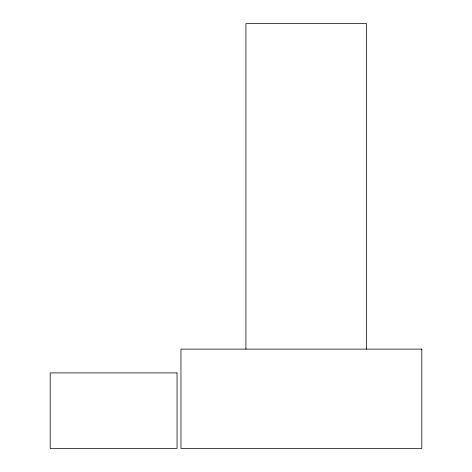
<?xml version="1.0" encoding="UTF-8"?>
<svg xmlns="http://www.w3.org/2000/svg" width="472" height="472" viewBox="0 0 472 472"><rect width="100%" height="100%" fill="white"/><g stroke="black" fill="none" stroke-linecap="round" stroke-linejoin="round"><path stroke-width="0.71" d="M366.555 349.109L366.555 23.6L245.924 23.6L245.924 349.109M421.809 349.109L180.959 349.109L180.959 448.4L421.809 448.4L421.809 349.109M177.047 372.915L50.191 372.915L50.191 448.4L177.047 448.4L177.047 372.915"/></g></svg>
